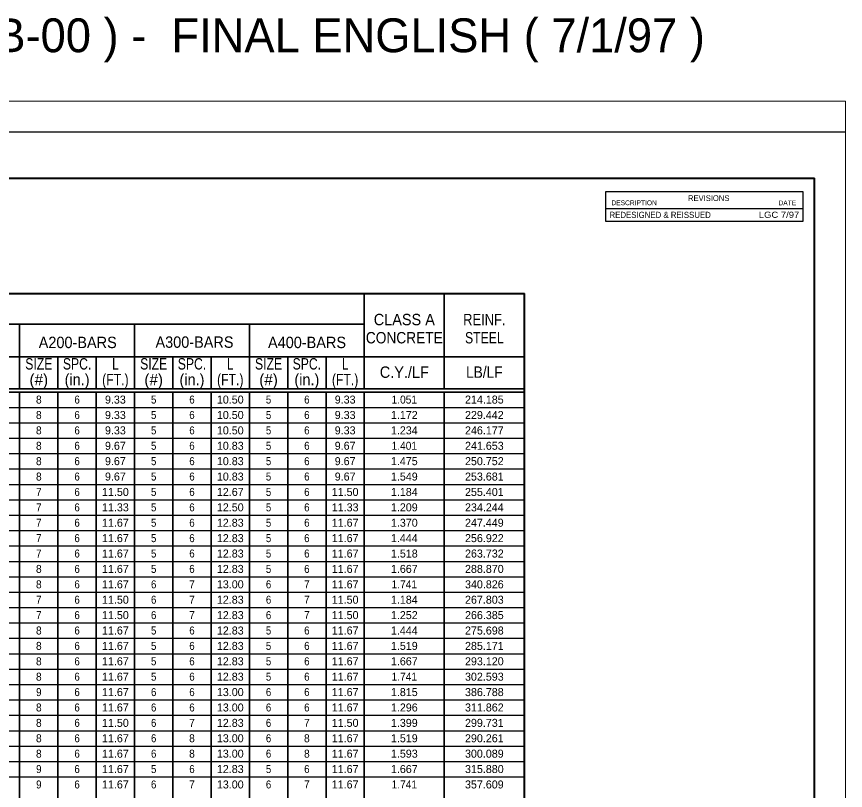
# Model space of a CAD drawing. Extents: x 95 to 131, y 74.5 to 99.5.
# Drawn here: x 117.53 to 130.99, y 86.94 to 99.51 of the extents above; entities that cross this region are included whole.
import ezdxf
from ezdxf.enums import TextEntityAlignment as Align

# ---------------------------------------------------------------- set-up
doc = ezdxf.new("R2010")
doc.units = 0
doc.header["$LTSCALE"] = 0.052
for name, color, linetype, lineweight in [('1', 7, 'Continuous', 35), ('25', 7, 'Continuous', 25), ('60', 7, 'Continuous', 25)]:
    doc.layers.add(name, color=color, linetype=linetype, lineweight=lineweight)
doc.layers.add('2', color=7, linetype='Continuous')

msp = doc.modelspace()

# ---------------------------------------------------------------- linework, layer by layer
at = {"layer": '1', "lineweight": 13}
for p in [(94.99033, 98.13758), (130.99033, 75.13758)]:
    msp.add_line(p, (130.99033, 98.13758), dxfattribs=at)
at = {"layer": '1', "lineweight": 40}
for p, q in [((97.99033, 96.88758), (130.49033, 96.88758)), ((130.49033, 76.38758), (130.49033, 96.88758)), ((103.17892, 95.014), (125.77508, 95.014)), ((125.77508, 93.414), (125.77508, 95.014)), ((125.77508, 81.414), (125.77508, 93.414))]:
    msp.add_line(p, q, dxfattribs=at)
at = {"layer": '1'}
for p, q in [((123.17508, 93.464), (123.17508, 95.014)), ((124.47508, 93.464), (124.47508, 95.014)), ((117.57708, 93.464), (117.57708, 94.514)), ((119.44308, 93.464), (119.44308, 94.514)), ((121.30908, 93.464), (121.30908, 94.514)), ((106.38108, 93.98308), (125.77508, 93.98308)), ((118.19908, 93.464), (118.19908, 93.98308)), ((118.82108, 93.464), (118.82108, 93.98308)), ((120.06508, 93.464), (120.06508, 93.98308)), ((120.68708, 93.464), (120.68708, 93.98308)), ((121.93108, 93.464), (121.93108, 93.98308)), ((122.55308, 93.464), (122.55308, 93.98308)), ((103.17892, 93.464), (125.77508, 93.464)), ((103.17892, 93.414), (125.77508, 93.414)), ((117.57708, 81.414), (117.57708, 93.414)), ((118.19908, 81.414), (118.19908, 93.414)), ((118.82108, 81.414), (118.82108, 93.414)), ((119.44308, 81.414), (119.44308, 93.414)), ((120.06508, 81.414), (120.06508, 93.414)), ((120.68708, 81.414), (120.68708, 93.414)), ((121.30908, 81.414), (121.30908, 93.414)), ((121.93108, 81.414), (121.93108, 93.414)), ((122.55308, 81.414), (122.55308, 93.414)), ((123.17508, 81.414), (123.17508, 93.414)), ((124.47508, 81.414), (124.47508, 93.414))]:
    msp.add_line(p, q, dxfattribs=at)
at = {"layer": '1', "lineweight": 25}
msp.add_lwpolyline([(96.49033, 75.63758), (96.49033, 97.63758), (130.99033, 97.63758)], dxfattribs=at)
at = {"layer": '1'}
msp.add_lwpolyline([(103.17892, 94.514), (106.38108, 94.514), (123.17508, 94.514)], dxfattribs=at)
at = {"layer": '25'}
msp.add_line((127.09558, 96.39158), (130.30208, 96.39158), dxfattribs=at)
msp.add_lwpolyline([(127.09558, 96.18692), (130.30267, 96.18692), (130.30267, 96.66242), (127.09558, 96.66242)], close=True, dxfattribs=at)
at = {"layer": '60'}
for p, q in [((101.83483, 93.164), (125.77508, 93.164)), ((101.83483, 92.914), (125.77508, 92.914)), ((101.83483, 92.664), (125.77508, 92.664)), ((101.83483, 92.414), (125.77508, 92.414)), ((101.83483, 92.164), (125.77508, 92.164)), ((99.96883, 91.914), (125.77508, 91.914)), ((101.83483, 91.664), (125.77508, 91.664)), ((101.83483, 91.414), (125.77508, 91.414)), ((101.83483, 91.164), (125.77508, 91.164)), ((101.83483, 90.914), (125.77508, 90.914)), ((101.83483, 90.664), (125.77508, 90.664)), ((101.83483, 90.414), (125.77508, 90.414)), ((99.96883, 90.164), (125.77508, 90.164)), ((101.83483, 89.914), (125.77508, 89.914)), ((101.83483, 89.664), (125.77508, 89.664)), ((101.83483, 89.414), (125.77508, 89.414)), ((101.83483, 89.164), (125.77508, 89.164)), ((101.83483, 88.914), (125.77508, 88.914)), ((101.83483, 88.664), (125.77508, 88.664)), ((99.96883, 88.414), (125.77508, 88.414)), ((101.83483, 88.164), (125.77508, 88.164)), ((101.83483, 87.914), (125.77508, 87.914)), ((101.83483, 87.664), (125.77508, 87.664)), ((101.83483, 87.414), (125.77508, 87.414)), ((101.83483, 87.164), (125.77508, 87.164))]:
    msp.add_line(p, q, dxfattribs=at)

# ---------------------------------------------------------------- texts
at = {"layer": '1'}
msp.add_text('( p. 54B ) ONE CELL REINF. CONC. BOX CULVERT - ( RCB2-1B-00 ) -  FINAL ENGLISH ( 7/1/97 )', height=0.55, dxfattribs=at).set_placement((96.01208, 98.93158))
at = {"layer": '2'}
for s, height, width, p in [('CLASS A', 0.185, 0.95, (123.82504, 94.4985)), ('REINF.', 0.185, 0.85, (125.12512, 94.4985)), ('CONCRETE', 0.185, 0.9, (123.82508, 94.2035)), ('STEEL', 0.185, 0.8, (125.12504, 94.2035)), ('A200-BARS', 0.185, 0.95, (118.52017, 94.127)), ('A300-BARS', 0.185, 0.95, (120.41708, 94.13192)), ('A400-BARS', 0.185, 0.95, (122.24492, 94.127)), ('SIZE', 0.185, 0.8, (117.88804, 93.77917)), ('SPC.', 0.185, 0.8, (118.51, 93.77917)), ('L', 0.185, 0.75, (119.13204, 93.77917)), ('SIZE', 0.185, 0.8, (119.75404, 93.77917)), ('SPC.', 0.185, 0.8, (120.376, 93.77917)), ('L', 0.185, 0.75, (120.99804, 93.77917)), ('SIZE', 0.185, 0.8, (121.62004, 93.77917)), ('SPC.', 0.185, 0.8, (122.242, 93.77917)), ('L', 0.185, 0.75, (122.86404, 93.77917)), ('(in.)', 0.185, 0.95, (118.51, 93.52417)), ('(FT.)', 0.185, 0.8, (119.13196, 93.52417)), ('(in.)', 0.185, 0.95, (120.376, 93.52417)), ('(FT.)', 0.185, 0.8, (120.99796, 93.52417)), ('(in.)', 0.185, 0.95, (122.242, 93.52417)), ('(FT.)', 0.185, 0.8, (122.86396, 93.52417)), ('C.Y./LF', 0.185, 0.95, (123.82508, 93.64417)), ('LB/LF', 0.185, 0.9, (125.12508, 93.64467)), ('8', 0.13, 0.95, (117.88808, 93.22608)), ('6', 0.13, 0.9, (118.51004, 93.22608)), ('5', 0.13, 0.9, (119.75404, 93.22608)), ('6', 0.13, 0.9, (120.37604, 93.22608)), ('5', 0.13, 0.9, (121.62004, 93.22608)), ('6', 0.13, 0.9, (122.24204, 93.22608)), ('1.051', 0.13, 0.95, (123.82508, 93.22608)), ('8', 0.13, 0.95, (117.88808, 92.97608)), ('6', 0.13, 0.9, (118.51004, 92.97608)), ('5', 0.13, 0.9, (119.75404, 92.97608)), ('6', 0.13, 0.9, (120.37604, 92.97608)), ('5', 0.13, 0.9, (121.62004, 92.97608)), ('6', 0.13, 0.9, (122.24204, 92.97608)), ('8', 0.13, 0.95, (117.88808, 92.72608)), ('6', 0.13, 0.9, (118.51004, 92.72608)), ('5', 0.13, 0.9, (119.75404, 92.72608)), ('6', 0.13, 0.9, (120.37604, 92.72608)), ('5', 0.13, 0.9, (121.62004, 92.72608)), ('6', 0.13, 0.9, (122.24204, 92.72608)), ('8', 0.13, 0.95, (117.88808, 92.47608)), ('6', 0.13, 0.9, (118.51004, 92.47608)), ('5', 0.13, 0.9, (119.75404, 92.47608)), ('6', 0.13, 0.9, (120.37604, 92.47608)), ('5', 0.13, 0.9, (121.62004, 92.47608)), ('6', 0.13, 0.9, (122.24204, 92.47608)), ('1.401', 0.13, 0.95, (123.82508, 92.47608)), ('8', 0.13, 0.95, (117.88808, 92.22608)), ('6', 0.13, 0.9, (118.51004, 92.22608)), ('5', 0.13, 0.9, (119.75404, 92.22608)), ('6', 0.13, 0.9, (120.37604, 92.22608)), ('5', 0.13, 0.9, (121.62004, 92.22608)), ('6', 0.13, 0.9, (122.24204, 92.22608)), ('8', 0.13, 0.95, (117.88808, 91.97608)), ('6', 0.13, 0.9, (118.51004, 91.97608)), ('5', 0.13, 0.9, (119.75404, 91.97608)), ('6', 0.13, 0.9, (120.37604, 91.97608)), ('5', 0.13, 0.9, (121.62004, 91.97608)), ('6', 0.13, 0.9, (122.24204, 91.97608)), ('7', 0.13, 0.95, (117.88813, 91.72608)), ('6', 0.13, 0.9, (118.51004, 91.72608)), ('5', 0.13, 0.9, (119.75404, 91.72608)), ('6', 0.13, 0.9, (120.37604, 91.72608)), ('5', 0.13, 0.9, (121.62004, 91.72608)), ('6', 0.13, 0.9, (122.24204, 91.72608)), ('7', 0.13, 0.95, (117.88813, 91.47608)), ('6', 0.13, 0.9, (118.51004, 91.47608)), ('5', 0.13, 0.9, (119.75404, 91.47608)), ('6', 0.13, 0.9, (120.37604, 91.47608)), ('5', 0.13, 0.9, (121.62004, 91.47608)), ('6', 0.13, 0.9, (122.24204, 91.47608)), ('7', 0.13, 0.95, (117.88813, 91.22608)), ('6', 0.13, 0.9, (118.51004, 91.22608)), ('5', 0.13, 0.9, (119.75404, 91.22608)), ('6', 0.13, 0.9, (120.37604, 91.22608)), ('5', 0.13, 0.9, (121.62004, 91.22608)), ('6', 0.13, 0.9, (122.24204, 91.22608)), ('7', 0.13, 0.95, (117.88813, 90.97608)), ('6', 0.13, 0.9, (118.51004, 90.97608)), ('5', 0.13, 0.9, (119.75404, 90.97608)), ('6', 0.13, 0.9, (120.37604, 90.97608)), ('5', 0.13, 0.9, (121.62004, 90.97608)), ('6', 0.13, 0.9, (122.24204, 90.97608)), ('7', 0.13, 0.95, (117.88813, 90.72608)), ('6', 0.13, 0.9, (118.51004, 90.72608)), ('5', 0.13, 0.9, (119.75404, 90.72608)), ('6', 0.13, 0.9, (120.37604, 90.72608)), ('5', 0.13, 0.9, (121.62004, 90.72608)), ('6', 0.13, 0.9, (122.24204, 90.72608)), ('8', 0.13, 0.95, (117.88808, 90.47608)), ('6', 0.13, 0.9, (118.51004, 90.47608)), ('5', 0.13, 0.9, (119.75404, 90.47608)), ('6', 0.13, 0.9, (120.37604, 90.47608)), ('5', 0.13, 0.9, (121.62004, 90.47608)), ('6', 0.13, 0.9, (122.24204, 90.47608)), ('8', 0.13, 0.95, (117.88808, 90.22608)), ('6', 0.13, 0.9, (118.51004, 90.22608)), ('6', 0.13, 0.9, (119.75404, 90.22608)), ('7', 0.13, 0.95, (120.37613, 90.22608)), ('6', 0.13, 0.9, (121.62004, 90.22608)), ('7', 0.13, 0.95, (122.24213, 90.22608)), ('1.741', 0.13, 0.95, (123.82508, 90.22608)), ('7', 0.13, 0.95, (117.88813, 89.97608)), ('6', 0.13, 0.9, (118.51004, 89.97608)), ('6', 0.13, 0.9, (119.75404, 89.97608)), ('7', 0.13, 0.95, (120.37613, 89.97608)), ('6', 0.13, 0.9, (121.62004, 89.97608)), ('7', 0.13, 0.95, (122.24213, 89.97608)), ('7', 0.13, 0.95, (117.88813, 89.72608)), ('6', 0.13, 0.9, (118.51004, 89.72608)), ('6', 0.13, 0.9, (119.75404, 89.72608)), ('7', 0.13, 0.95, (120.37613, 89.72608)), ('6', 0.13, 0.9, (121.62004, 89.72608)), ('7', 0.13, 0.95, (122.24213, 89.72608)), ('8', 0.13, 0.95, (117.88808, 89.47608)), ('6', 0.13, 0.9, (118.51004, 89.47608)), ('5', 0.13, 0.9, (119.75404, 89.47608)), ('6', 0.13, 0.9, (120.37604, 89.47608)), ('5', 0.13, 0.9, (121.62004, 89.47608)), ('6', 0.13, 0.9, (122.24204, 89.47608)), ('8', 0.13, 0.95, (117.88808, 89.22608)), ('6', 0.13, 0.9, (118.51004, 89.22608)), ('5', 0.13, 0.9, (119.75404, 89.22608)), ('6', 0.13, 0.9, (120.37604, 89.22608)), ('5', 0.13, 0.9, (121.62004, 89.22608)), ('6', 0.13, 0.9, (122.24204, 89.22608)), ('8', 0.13, 0.95, (117.88808, 88.97608)), ('6', 0.13, 0.9, (118.51004, 88.97608)), ('5', 0.13, 0.9, (119.75404, 88.97608)), ('6', 0.13, 0.9, (120.37604, 88.97608)), ('5', 0.13, 0.9, (121.62004, 88.97608)), ('6', 0.13, 0.9, (122.24204, 88.97608)), ('8', 0.13, 0.95, (117.88808, 88.72608)), ('6', 0.13, 0.9, (118.51004, 88.72608)), ('5', 0.13, 0.9, (119.75404, 88.72608)), ('6', 0.13, 0.9, (120.37604, 88.72608)), ('5', 0.13, 0.9, (121.62004, 88.72608)), ('6', 0.13, 0.9, (122.24204, 88.72608)), ('1.741', 0.13, 0.95, (123.82508, 88.72608)), ('9', 0.13, 0.9, (117.88813, 88.47608)), ('6', 0.13, 0.9, (118.51004, 88.47608)), ('6', 0.13, 0.9, (119.75404, 88.47608)), ('6', 0.13, 0.9, (120.37604, 88.47608)), ('6', 0.13, 0.9, (121.62004, 88.47608)), ('6', 0.13, 0.9, (122.24204, 88.47608)), ('8', 0.13, 0.95, (117.88808, 88.22608)), ('6', 0.13, 0.9, (118.51004, 88.22608)), ('6', 0.13, 0.9, (119.75404, 88.22608)), ('6', 0.13, 0.9, (120.37604, 88.22608)), ('6', 0.13, 0.9, (121.62004, 88.22608)), ('6', 0.13, 0.9, (122.24204, 88.22608)), ('8', 0.13, 0.95, (117.88808, 87.97608)), ('6', 0.13, 0.9, (118.51004, 87.97608)), ('6', 0.13, 0.9, (119.75404, 87.97608)), ('7', 0.13, 0.95, (120.37613, 87.97608)), ('6', 0.13, 0.9, (121.62004, 87.97608)), ('7', 0.13, 0.95, (122.24213, 87.97608)), ('8', 0.13, 0.95, (117.88808, 87.72608)), ('6', 0.13, 0.9, (118.51004, 87.72608)), ('6', 0.13, 0.9, (119.75404, 87.72608)), ('8', 0.13, 0.95, (120.37608, 87.72608)), ('6', 0.13, 0.9, (121.62004, 87.72608)), ('8', 0.13, 0.95, (122.24208, 87.72608)), ('8', 0.13, 0.95, (117.88808, 87.47608)), ('6', 0.13, 0.9, (118.51004, 87.47608)), ('6', 0.13, 0.9, (119.75404, 87.47608)), ('8', 0.13, 0.95, (120.37608, 87.47608)), ('6', 0.13, 0.9, (121.62004, 87.47608)), ('8', 0.13, 0.95, (122.24208, 87.47608)), ('9', 0.13, 0.9, (117.88813, 87.22608)), ('6', 0.13, 0.9, (118.51004, 87.22608)), ('5', 0.13, 0.9, (119.75404, 87.22608)), ('6', 0.13, 0.9, (120.37604, 87.22608)), ('5', 0.13, 0.9, (121.62004, 87.22608)), ('6', 0.13, 0.9, (122.24204, 87.22608)), ('9', 0.13, 0.9, (117.88813, 86.97608)), ('6', 0.13, 0.9, (118.51004, 86.97608)), ('6', 0.13, 0.9, (119.75404, 86.97608)), ('7', 0.13, 0.95, (120.37613, 86.97608)), ('6', 0.13, 0.9, (121.62004, 86.97608)), ('7', 0.13, 0.95, (122.24213, 86.97608)), ('1.741', 0.13, 0.95, (123.82508, 86.97608))]:
    msp.add_text(s, height=height, dxfattribs=dict(at, width=width)).set_placement(p, align=Align.CENTER)
for s, height, p in [('(#)', 0.185, (117.88804, 93.52417)), ('(#)', 0.185, (119.75404, 93.52417)), ('(#)', 0.185, (121.62004, 93.52417)), ('9.33', 0.13, (119.13204, 93.22608)), ('10.50', 0.13, (120.99808, 93.22608)), ('9.33', 0.13, (122.86404, 93.22608)), ('214.185', 0.13, (125.12512, 93.22608)), ('9.33', 0.13, (119.13204, 92.97608)), ('10.50', 0.13, (120.99808, 92.97608)), ('9.33', 0.13, (122.86404, 92.97608)), ('1.172', 0.13, (123.82508, 92.97608)), ('229.442', 0.13, (125.12508, 92.97608)), ('9.33', 0.13, (119.13204, 92.72608)), ('10.50', 0.13, (120.99808, 92.72608)), ('9.33', 0.13, (122.86404, 92.72608)), ('1.234', 0.13, (123.82504, 92.72608)), ('246.177', 0.13, (125.12504, 92.72608)), ('9.67', 0.13, (119.13204, 92.47608)), ('10.83', 0.13, (120.99813, 92.47608)), ('9.67', 0.13, (122.86404, 92.47608)), ('241.653', 0.13, (125.12504, 92.47608)), ('9.67', 0.13, (119.13204, 92.22608)), ('10.83', 0.13, (120.99813, 92.22608)), ('9.67', 0.13, (122.86404, 92.22608)), ('1.475', 0.13, (123.82504, 92.22608)), ('250.752', 0.13, (125.12508, 92.22608)), ('9.67', 0.13, (119.13204, 91.97608)), ('10.83', 0.13, (120.99813, 91.97608)), ('9.67', 0.13, (122.86404, 91.97608)), ('1.549', 0.13, (123.82512, 91.97608)), ('253.681', 0.13, (125.12508, 91.97608)), ('11.50', 0.13, (119.13208, 91.72608)), ('12.67', 0.13, (120.99813, 91.72608)), ('11.50', 0.13, (122.86408, 91.72608)), ('1.184', 0.13, (123.82504, 91.72608)), ('255.401', 0.13, (125.12508, 91.72608)), ('11.33', 0.13, (119.13213, 91.47608)), ('12.50', 0.13, (120.99808, 91.47608)), ('11.33', 0.13, (122.86413, 91.47608)), ('1.209', 0.13, (123.82512, 91.47608)), ('234.244', 0.13, (125.12512, 91.47608)), ('11.67', 0.13, (119.13213, 91.22608)), ('12.83', 0.13, (120.99813, 91.22608)), ('11.67', 0.13, (122.86413, 91.22608)), ('1.370', 0.13, (123.82508, 91.22608)), ('247.449', 0.13, (125.12504, 91.22608)), ('11.67', 0.13, (119.13213, 90.97608)), ('12.83', 0.13, (120.99813, 90.97608)), ('11.67', 0.13, (122.86413, 90.97608)), ('1.444', 0.13, (123.82504, 90.97608)), ('256.922', 0.13, (125.12508, 90.97608)), ('11.67', 0.13, (119.13213, 90.72608)), ('12.83', 0.13, (120.99813, 90.72608)), ('11.67', 0.13, (122.86413, 90.72608)), ('1.518', 0.13, (123.82508, 90.72608)), ('263.732', 0.13, (125.12508, 90.72608)), ('11.67', 0.13, (119.13213, 90.47608)), ('12.83', 0.13, (120.99813, 90.47608)), ('11.67', 0.13, (122.86413, 90.47608)), ('1.667', 0.13, (123.82512, 90.47608)), ('288.870', 0.13, (125.12508, 90.47608)), ('11.67', 0.13, (119.13213, 90.22608)), ('13.00', 0.13, (120.99808, 90.22608)), ('11.67', 0.13, (122.86413, 90.22608)), ('340.826', 0.13, (125.12512, 90.22608)), ('11.50', 0.13, (119.13208, 89.97608)), ('12.83', 0.13, (120.99813, 89.97608)), ('11.50', 0.13, (122.86408, 89.97608)), ('1.184', 0.13, (123.82504, 89.97608)), ('267.803', 0.13, (125.12504, 89.97608)), ('11.50', 0.13, (119.13208, 89.72608)), ('12.83', 0.13, (120.99813, 89.72608)), ('11.50', 0.13, (122.86408, 89.72608)), ('1.252', 0.13, (123.82508, 89.72608)), ('266.385', 0.13, (125.12512, 89.72608)), ('11.67', 0.13, (119.13213, 89.47608)), ('12.83', 0.13, (120.99813, 89.47608)), ('11.67', 0.13, (122.86413, 89.47608)), ('1.444', 0.13, (123.82504, 89.47608)), ('275.698', 0.13, (125.12508, 89.47608)), ('11.67', 0.13, (119.13213, 89.22608)), ('12.83', 0.13, (120.99813, 89.22608)), ('11.67', 0.13, (122.86413, 89.22608)), ('1.519', 0.13, (123.82512, 89.22608)), ('285.171', 0.13, (125.12508, 89.22608)), ('11.67', 0.13, (119.13213, 88.97608)), ('12.83', 0.13, (120.99813, 88.97608)), ('11.67', 0.13, (122.86413, 88.97608)), ('1.667', 0.13, (123.82512, 88.97608)), ('293.120', 0.13, (125.12508, 88.97608)), ('11.67', 0.13, (119.13213, 88.72608)), ('12.83', 0.13, (120.99813, 88.72608)), ('11.67', 0.13, (122.86413, 88.72608)), ('302.593', 0.13, (125.12504, 88.72608)), ('11.67', 0.13, (119.13213, 88.47608)), ('13.00', 0.13, (120.99808, 88.47608)), ('11.67', 0.13, (122.86413, 88.47608)), ('1.815', 0.13, (123.82504, 88.47608)), ('386.788', 0.13, (125.12508, 88.47608)), ('11.67', 0.13, (119.13213, 88.22608)), ('13.00', 0.13, (120.99808, 88.22608)), ('11.67', 0.13, (122.86413, 88.22608)), ('1.296', 0.13, (123.82504, 88.22608)), ('311.862', 0.13, (125.12508, 88.22608)), ('11.50', 0.13, (119.13208, 87.97608)), ('12.83', 0.13, (120.99813, 87.97608)), ('11.50', 0.13, (122.86408, 87.97608)), ('1.399', 0.13, (123.82512, 87.97608)), ('299.731', 0.13, (125.12508, 87.97608)), ('11.67', 0.13, (119.13213, 87.72608)), ('13.00', 0.13, (120.99808, 87.72608)), ('11.67', 0.13, (122.86413, 87.72608)), ('1.519', 0.13, (123.82512, 87.72608)), ('290.261', 0.13, (125.12508, 87.72608)), ('11.67', 0.13, (119.13213, 87.47608)), ('13.00', 0.13, (120.99808, 87.47608)), ('11.67', 0.13, (122.86413, 87.47608)), ('1.593', 0.13, (123.82512, 87.47608)), ('300.089', 0.13, (125.12504, 87.47608)), ('11.67', 0.13, (119.13213, 87.22608)), ('12.83', 0.13, (120.99813, 87.22608)), ('11.67', 0.13, (122.86413, 87.22608)), ('1.667', 0.13, (123.82512, 87.22608)), ('315.880', 0.13, (125.12508, 87.22608)), ('11.67', 0.13, (119.13213, 86.97608)), ('13.00', 0.13, (120.99808, 86.97608)), ('11.67', 0.13, (122.86413, 86.97608)), ('357.609', 0.13, (125.12504, 86.97608))]:
    msp.add_text(s, height=height, dxfattribs=at).set_placement(p, align=Align.CENTER)
at = {"layer": '25'}
for s, height, width, p in [('REVISIONS', 0.09395, 0.95, (128.434, 96.51517)), ('REDESIGNED & REISSUED', 0.1, 0.95, (127.15867, 96.24083)), ('LGC 7/97 ', 0.1, 1.15, (129.58283, 96.24233))]:
    msp.add_text(s, height=height, dxfattribs=dict(at, width=width)).set_placement(p)
for s, p in [('DESCRIPTION', (127.18867, 96.44758)), ('DATE', (129.90242, 96.44575))]:
    msp.add_text(s, height=0.07829, dxfattribs=at).set_placement(p)

doc.saveas('drawing.dxf')
